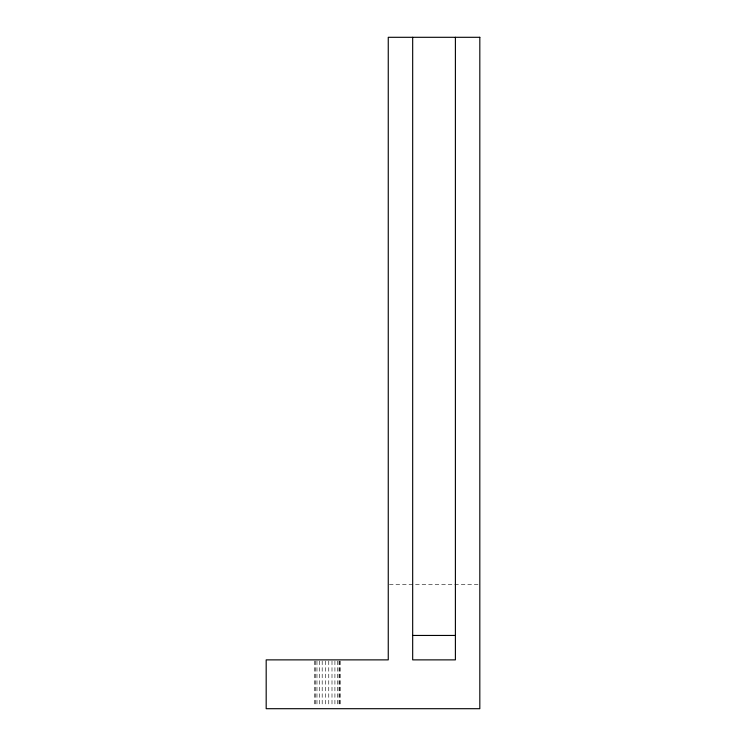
<?xml version="1.0" encoding="UTF-8"?>
<svg xmlns="http://www.w3.org/2000/svg" width="746" height="746" viewBox="0 0 746 746"><rect width="100%" height="100%" fill="white"/><g stroke="black" fill="none" stroke-linecap="round" stroke-linejoin="round"><path stroke-width="0.56" stroke-dasharray="3.73 2.8" d="M389.421 584.64L478.652 584.64M340.008 661.031L340.036 706.378M339.915 661.031L339.915 706.378M339.01 661.031L339.01 706.378M337.304 661.031L337.304 706.378M334.917 661.031L334.917 706.378M331.998 661.031L331.998 706.378M328.762 661.031L328.762 706.378M325.415 661.031L325.415 706.378M322.188 661.031L322.188 706.378M319.307 661.031L319.307 706.378M316.966 661.031L316.966 706.378M315.325 661.031L315.325 706.378M314.402 661.031L314.402 706.378"/><path stroke-width="1.12" d="M412.678 635.452L455.396 635.452M455.396 37.3L455.396 659.874L412.678 659.874L412.678 37.3M479.818 37.3L388.256 37.3L388.256 659.874L266.182 659.874L266.182 708.7L479.818 708.7L479.818 37.3"/></g></svg>
